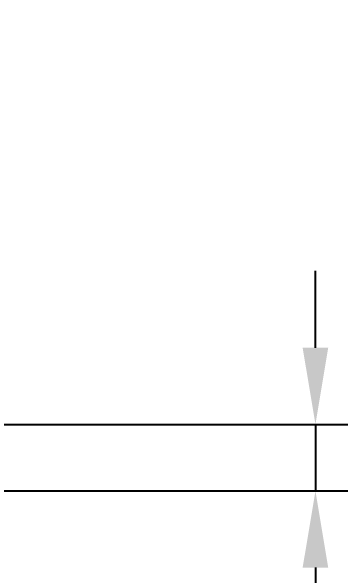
# Model space of a CAD drawing. Header units: millimetres. Extents: x -69 to 65, y -42 to 97.
# Drawn here: x 43.44 to 64.51, y -7.31 to 27.63 of the extents above; entities that cross this region are included whole.
import ezdxf

# ---------------------------------------------------------------- set-up
doc = ezdxf.new("R2010")
doc.units = ezdxf.units.MM
doc.layers.get('Defpoints').update_dxf_attribs({"linetype": 'CONTINUOUS'})
doc.layers.add('2', color=7, linetype='CONTINUOUS')
doc.styles.add('blockfont', font='simplex.shx')
doc.dimstyles.get("Standard").update_dxf_attribs({"dimtxt": 0.18, "dimasz": 0.18, "dimexe": 0.18, "dimexo": 0.0625, "dimgap": 0.09, "dimtad": 0, "dimtih": 1, "dimtoh": 1, "dimdec": 4, "dimzin": 0, "dimdsep": 46, "dimtxsty": 'Standard', "dimcen": 0.09, "dimadec": 0, "dimazin": 0, "dimtfac": 1, "dimtdec": 4, "dimtofl": 0, "dimtmove": 0, "dimatfit": 3, "dimfxl": 1, "dimtolj": 1, "dimtzin": 0, "dimarcsym": 0})

# ---------------------------------------------------------------- blocks, each defined once
blk = doc.blocks.new('DimnDraft3D2')
at = {"layer": '2', "color": 7, "linetype": 'Continuous', "lineweight": -2, "transparency": 16777216}
for p, q in [((35, 0), (35, 61.93)), ((42, 0), (42, 61.93)), ((30.25, 59.93), (25.5, 59.93)), ((35, 59.93), (42, 59.93)), ((46.75, 59.93), (59.117, 59.93))]:
    blk.add_line(p, q, dxfattribs=at)
at = {"layer": '2', "color": 7, "linetype": 'Continuous', "lineweight": 18, "transparency": 16777216}
for points in [[(30.25, 60.722), (30.25, 59.138), (35, 59.93)], [(46.75, 60.722), (46.75, 59.138), (42, 59.93)]]:
    blk.add_solid(points, dxfattribs=at)
at = {"layer": 'Defpoints', "color": 0, "linetype": 'Continuous', "lineweight": 18, "transparency": 16777216}
for p in [(35, 59.93), (35, 0), (42, 0)]:
    blk.add_point(p, dxfattribs=at)
at = {"layer": '2', "color": 7, "linetype": 'Continuous', "lineweight": 13, "transparency": 16777216, "insert": (55.308, 64.5), "char_height": 4.57, "attachment_point": 5, "style": 'blockfont'}
blk.add_mtext('\\A1;\\C7;7', dxfattribs=at)
blk = doc.blocks.new('DimnDraft3D4')
at = {"layer": '2', "color": 7, "linetype": 'Continuous', "lineweight": -2, "transparency": 16777216}
for p, q in [((62.266, 6.807), (62.266, 11.557)), ((40.53, 2.057), (64.266, 2.057)), ((62.266, 2.057), (62.266, -2.057)), ((40.53, -2.057), (64.266, -2.057)), ((62.266, -6.807), (62.266, -42.241))]:
    blk.add_line(p, q, dxfattribs=at)
at = {"layer": '2', "color": 7, "linetype": 'Continuous', "lineweight": 18, "transparency": 16777216}
for points in [[(61.474, 6.807), (63.057, 6.807), (62.266, 2.057)], [(61.474, -6.807), (63.057, -6.807), (62.266, -2.057)]]:
    blk.add_solid(points, dxfattribs=at)
at = {"layer": 'Defpoints', "color": 0, "linetype": 'Continuous', "lineweight": 18, "transparency": 16777216}
for p in [(40.53, 2.057), (40.53, -2.057), (62.266, -2.057)]:
    blk.add_point(p, dxfattribs=at)
at = {"layer": '2', "color": 7, "linetype": 'Continuous', "lineweight": 13, "transparency": 16777216, "insert": (57.696, -26.899), "char_height": 4.57, "attachment_point": 5, "rotation": 90, "style": 'blockfont'}
blk.add_mtext('\\A1;\\C7;M 4.114', dxfattribs=at)

msp = doc.modelspace()

# ---------------------------------------------------------------- dimensions: what is measured, and where the dimension line sits
at = {"layer": '2', "color": 7, "linetype": 'Continuous', "lineweight": 13}
dim = msp.add_linear_dim(base=(35, 59.93), p1=(42, 0), p2=(35, 0), text='\\C7;<>', dimstyle='Standard', override={"dimtxt": 4.57, "dimasz": 4.75, "dimexe": 2, "dimexo": 0, "dimgap": 2.285, "dimtad": 1, "dimtih": 0, "dimdec": 3, "dimzin": 8, "dimtxsty": 'blockfont', "dimsah": 1, "dimclrd": 7, "dimclre": 7, "dimclrt": 7, "dimtm": -0.005, "dimtdec": 3, "dimtofl": 1, "dimtmove": 0}, dxfattribs=at)
dim.commit()
dim.dimension.update_dxf_attribs({"geometry": 'DimnDraft3D2', "text_midpoint": (55.3083, 59.93), "dimtype": 160})
dim = msp.add_linear_dim(base=(62.2657, -2.057), p1=(40.53, 2.057), p2=(40.53, -2.057), angle=90, text='\\C7;M <>', dimstyle='Standard', override={"dimtxt": 4.57, "dimasz": 4.75, "dimexe": 2, "dimexo": 0, "dimgap": 2.285, "dimtad": 1, "dimtih": 0, "dimtoh": 0, "dimdec": 3, "dimzin": 8, "dimtxsty": 'blockfont', "dimsah": 1, "dimclrd": 7, "dimclre": 7, "dimclrt": 7, "dimtm": -0.005, "dimtdec": 3, "dimtofl": 1, "dimtmove": 0}, dxfattribs=at)
dim.commit()
dim.dimension.update_dxf_attribs({"geometry": 'DimnDraft3D4', "text_midpoint": (62.2657, -26.8991), "dimtype": 160})

doc.saveas('drawing.dxf')
